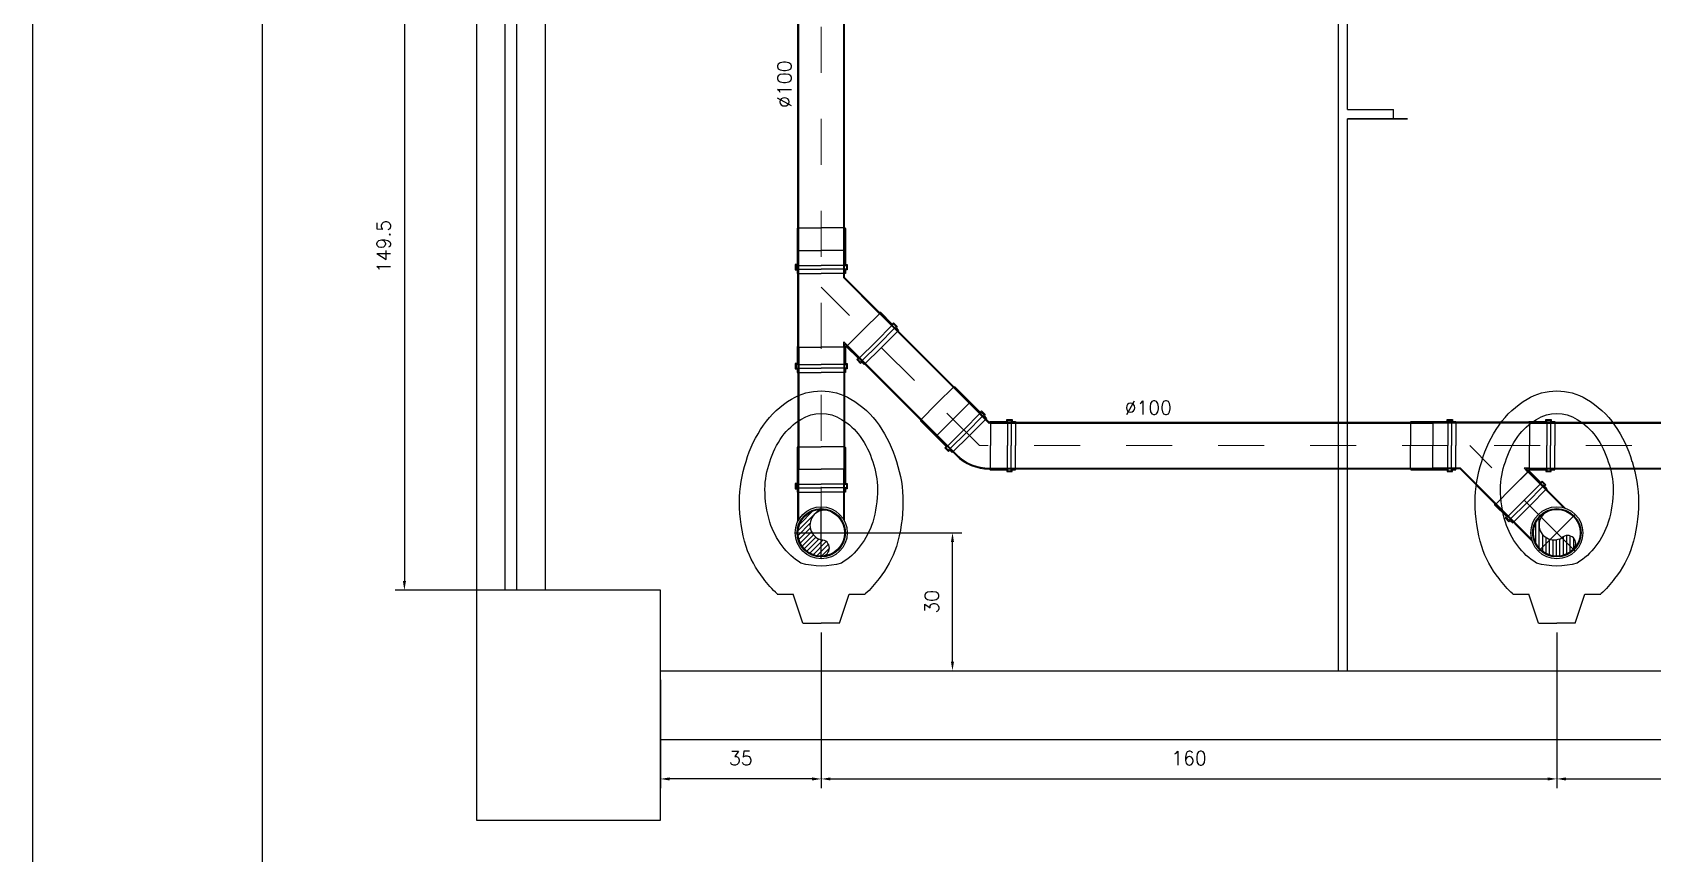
# Model space of a CAD drawing. Header units: millimetres. Extents: x -2485 to 3289, y -257 to 1952.
# Drawn here: x 55.455 to 58.98, y 33.304 to 35.089 of the extents above; entities that cross this region are included whole.
import ezdxf

# ---------------------------------------------------------------- set-up
doc = ezdxf.new("R2010")
doc.units = ezdxf.units.MM
doc.header["$LTSCALE"] = 0.3
doc.linetypes.add('CONTINUO', pattern=[0])
doc.linetypes.add('HID', pattern=[0.37, 0.07, -0.1, 0.03, -0.1, 0.07])
for name, color, linetype in [('PAREDE', 7, 'CONTINUO'), ('PILAR', 2, 'Continuous'), ('SAN', 11, 'Continuous'), ('TEX', 11, 'Continuous'), ('TEXTO', 3, 'Continuous'), ('TUB', 1, 'Continuous')]:
    doc.layers.add(name, color=color, linetype=linetype)
doc.layers.add('PROJETO ESGOTO', color=1, linetype='HID', lineweight=15)
doc.styles.add('ROMANS', font='romans.shx', dxfattribs={"height": 0.03})
doc.dimstyles.new('20', dxfattribs={"dimtxt": 0.03, "dimasz": 0.02, "dimexe": 0.02, "dimexo": 0.02, "dimgap": 0.03, "dimtad": 1, "dimdec": 3, "dimlfac": 100, "dimdsep": 46, "dimtxsty": 'ROMANS', "dimcen": 0.02, "dimclrd": 11, "dimclre": 11, "dimclrt": 3, "dimadec": 0, "dimazin": 0, "dimtfac": 3.333333, "dimtdec": 3, "dimtix": 1, "dimtmove": 2, "dimatfit": 3, "dimfxl": 0, "dimtolj": 1, "dimarcsym": 0})

# ---------------------------------------------------------------- blocks, each defined once
blk = doc.blocks.new('vs')
at = {"layer": 'SAN'}
for p, q in [((0.1669, 0.0608), (0.1669, 0.0956)), ((0.1033, 0.04), (0.1669, 0.0608)), ((0.1033, 0.04), (0.1033, 0)), ((0.1033, -0.04), (0.1033, 0)), ((0.1033, -0.04), (0.1669, -0.0608)), ((0.1669, -0.0956), (0.1669, -0.0608))]:
    blk.add_line(p, q, dxfattribs=at)
for centre, radius, start, end in [((0.3668, -0.1583), 0.336, 90.0033, 106.7766), ((0.3667, -0.102), 0.2798, 71.601, 89.9864), ((0.3376, -0.0421), 0.2164, 108.2402, 129.1699), ((0.3805, -0.0938), 0.2678, 55.0356, 73.8462), ((0.3142, -0.0363), 0.1977, 124.9644, 138.1402), ((0.3733, -0.0455), 0.1653, 107.7554, 128.0493), ((0.3947, -0.1284), 0.2508, 90, 106.6532), ((0.3946, -0.0506), 0.173, 69.9171, 89.9758), ((0.401, -0.0653), 0.185, 54.1651, 73.3468), ((0.4207, -0.0363), 0.1977, 30.64, 55.0356), ((0.3508, -0.0253), 0.1357, 125.8349, 149.1749), ((0.4299, -0.0253), 0.1357, 30.8251, 54.1651), ((0.3797, 0), 0.152, 163.0933, 196.9067), ((0.4772, 0), 0.0821, 327.4372, 32.5628), ((0.482, 0), 0.1264, 0, 30.64), ((0.482, 0), 0.1264, 329.36, 0), ((0.3508, 0.0253), 0.1357, 210.8251, 234.1651), ((0.4299, 0.0253), 0.1357, 305.8349, 329.1749), ((0.4207, 0.0363), 0.1977, 304.9644, 329.36), ((0.3142, 0.0363), 0.1977, 221.8598, 235.0356), ((0.3733, 0.0455), 0.1653, 231.9507, 252.2446), ((0.401, 0.0653), 0.185, 286.6532, 305.8349), ((0.3376, 0.0421), 0.2164, 230.8301, 251.7598), ((0.3947, 0.1284), 0.2508, 253.3468, 270), ((0.3946, 0.0506), 0.173, 270.0242, 290.0829), ((0.3805, 0.0938), 0.2678, 286.1538, 304.9644), ((0.3668, 0.1583), 0.336, 253.2234, 269.9967), ((0.3667, 0.102), 0.2798, 270.0136, 288.399)]:
    blk.add_arc(centre, radius, start, end, dxfattribs=at)
blk = doc.blocks.new('c90c100t')
at = {"layer": 'TUB', "color": 7}
for p, q in [((-0.0097, 0.0118), (-0.0349, 0.0369)), ((-0.0045, 0.0172), (-0.029, 0.0417)), ((0.0019, 0.0214), (-0.0223, 0.0456)), ((0.0098, 0.0241), (-0.0147, 0.0486)), ((0.0199, 0.0246), (-0.006, 0.0504)), ((0.0506, 0.0045), (0.0045, 0.0506)), ((0.0474, 0.0183), (0.0183, 0.0474)), ((-0.0247, -0.0156), (-0.0499, 0.0095)), ((-0.019, -0.0108), (-0.0476, 0.0178)), ((-0.0157, -0.0035), (-0.0442, 0.025)), ((-0.0136, 0.0051), (-0.0399, 0.0314)), ((-0.0332, -0.0177), (-0.0508, -0.0002))]:
    blk.add_line(p, q, dxfattribs=at)
at = {"layer": 'TUB', "color": 1, "linetype": 'Continuous'}
for p, q in [((0, 0.0566), (0, -0.0566)), ((-0.0566, 0), (0.0566, 0))]:
    blk.add_line(p, q, dxfattribs=at)
at = {"layer": 'TUB', "color": 4}
for p, q in [((0.025, 0.0508), (0.1332, 0.0508)), ((0.0283, 0.049), (0.138, 0.049)), ((0.025, -0.0508), (0.1332, -0.0508)), ((0.0283, -0.049), (0.138, -0.049))]:
    blk.add_line(p, q, dxfattribs=at)
at = {"layer": 'TUB', "color": 3}
for p, q in [((0.138, 0.0497), (0.1332, 0.0508)), ((0.138, 0.0497), (0.138, 0.049)), ((0.138, -0.0497), (0.1332, -0.0508)), ((0.138, -0.0497), (0.138, -0.049))]:
    blk.add_line(p, q, dxfattribs=at)
at = {"layer": 'TUB', "color": 3, "linetype": 'Continuous'}
for p in [(0.138, 0.049), (0.138, -0.049)]:
    blk.add_line(p, (0.138, 0), dxfattribs=at)
at = {"layer": 'TUB', "color": 4}
for radius in [0.0566, 0.0526, 0.0508]:
    blk.add_circle((0, 0), radius, dxfattribs=at)
for centre, radius, start, end in [((-0.0331, 0), 0.0177, 180, 0), ((0.0164, -0.008), 0.0327, 344.7642, 165.8659)]:
    blk.add_arc(centre, radius, start, end, dxfattribs=at)
blk = doc.blocks.new('JS100D')
at = {"layer": 'TUB', "color": 3}
for p, q in [((-0.08, 0.049), (-0.0779, 0.0508)), ((0.13, 0.0508), (0.13, 0)), ((0.1676, 0.0508), (0.1676, 0)), ((0.1756, 0.0508), (0.1756, 0)), ((0.185, 0.0526), (0.185, 0)), ((0.13, -0.0508), (0.13, 0)), ((0.1676, -0.0508), (0.1676, 0)), ((0.1756, -0.0508), (0.1756, 0)), ((0.185, -0.0526), (0.185, 0)), ((-0.08, -0.049), (-0.0779, -0.0508)), ((0.1278, -0.056), (0.0919, -0.0919)), ((0.056, -0.1278), (0.0919, -0.0919)), ((0.1544, -0.0826), (0.1185, -0.1185)), ((0.1601, -0.0882), (0.1242, -0.1242)), ((0.168, -0.0936), (0.1308, -0.1308)), ((0.0826, -0.1544), (0.1185, -0.1185)), ((0.0882, -0.1601), (0.1242, -0.1242)), ((0.0936, -0.168), (0.1308, -0.1308))]:
    blk.add_line(p, q, dxfattribs=at)
at = {"layer": 'TUB', "color": 4}
for p, q in [((0, 0.049), (-0.08, 0.049)), ((0, 0.0508), (-0.0779, 0.0508)), ((0.1275, 0.0508), (0, 0.0508)), ((0.1282, 0.049), (0, 0.049)), ((0.1275, 0.0508), (0.1293, 0.0526)), ((0.1282, 0.049), (0.13, 0.0508)), ((0.1293, 0.0526), (0.1658, 0.0526)), ((0.13, 0.0508), (0.1676, 0.0508)), ((0.1658, 0.0566), (0.1774, 0.0566)), ((0.1658, 0.0526), (0.1658, 0.0566)), ((0.1676, 0.0508), (0.1676, 0.0548)), ((0.1676, 0.0548), (0.1756, 0.0548)), ((0.1756, 0.0548), (0.1756, 0.0508)), ((0.1756, 0.0508), (0.185, 0.0508)), ((0.1774, 0.0566), (0.1774, 0.0526)), ((0.1774, 0.0526), (0.185, 0.0526)), ((-0.0203, -0.049), (-0.08, -0.049)), ((-0.021, -0.0508), (-0.0779, -0.0508)), ((-0.021, -0.0508), (0.0542, -0.126)), ((-0.0203, -0.049), (0.056, -0.1253)), ((0.1183, -0.049), (0.1253, -0.056)), ((0.1282, -0.049), (0.1183, -0.049)), ((0.1226, -0.0508), (0.126, -0.0542)), ((0.1275, -0.0508), (0.1226, -0.0508)), ((0.1253, -0.056), (0.1278, -0.056)), ((0.126, -0.0542), (0.1286, -0.0542)), ((0.1275, -0.0508), (0.1293, -0.0526)), ((0.1278, -0.056), (0.1544, -0.0826)), ((0.1282, -0.049), (0.13, -0.0508)), ((0.1286, -0.0542), (0.1544, -0.08)), ((0.1293, -0.0526), (0.1658, -0.0526)), ((0.13, -0.0508), (0.1676, -0.0508)), ((0.1658, -0.0526), (0.1658, -0.0566)), ((0.1658, -0.0566), (0.1774, -0.0566)), ((0.1676, -0.0508), (0.1676, -0.0548)), ((0.1676, -0.0548), (0.1756, -0.0548)), ((0.1756, -0.0548), (0.1756, -0.0508)), ((0.1756, -0.0508), (0.185, -0.0508)), ((0.1774, -0.0566), (0.1774, -0.0526)), ((0.1774, -0.0526), (0.185, -0.0526)), ((0.1544, -0.08), (0.1573, -0.0772)), ((0.1544, -0.0826), (0.1573, -0.0798)), ((0.1573, -0.0772), (0.1655, -0.0854)), ((0.1573, -0.0798), (0.1629, -0.0854)), ((0.1629, -0.0854), (0.1601, -0.0882)), ((0.1601, -0.0882), (0.1667, -0.0949)), ((0.1655, -0.0854), (0.1626, -0.0882)), ((0.1626, -0.0882), (0.168, -0.0936)), ((0.0542, -0.126), (0.0542, -0.1286)), ((0.0542, -0.1286), (0.08, -0.1544)), ((0.056, -0.1253), (0.056, -0.1278)), ((0.056, -0.1278), (0.0826, -0.1544)), ((0.08, -0.1544), (0.0772, -0.1573)), ((0.0772, -0.1573), (0.0854, -0.1655)), ((0.0826, -0.1544), (0.0798, -0.1573)), ((0.0798, -0.1573), (0.0854, -0.1629)), ((0.0854, -0.1629), (0.0882, -0.1601)), ((0.0854, -0.1655), (0.0882, -0.1626)), ((0.0882, -0.1601), (0.0949, -0.1667)), ((0.0882, -0.1626), (0.0936, -0.168))]:
    blk.add_line(p, q, dxfattribs=at)
at = {"layer": 'TUB', "color": 3, "linetype": 'Continuous'}
for p in [(-0.08, 0.049), (-0.08, -0.049)]:
    blk.add_line(p, (-0.08, 0), dxfattribs=at)
blk = doc.blocks.new('l100')
at = {"layer": 'TUB', "color": 4}
for p, q in [((-0.049, 0.0518), (-0.0475, 0.0526)), ((0, 0.0508), (-0.049, 0.0508)), ((-0.0475, 0.0526), (0.0308, 0.0526)), ((0, 0.0508), (0.0326, 0.0508)), ((0.0308, 0.0566), (0.0424, 0.0566)), ((0.0308, 0.0526), (0.0308, 0.0566)), ((0.0326, 0.0548), (0.0406, 0.0548)), ((0.0326, 0.0508), (0.0326, 0.0548)), ((0.0406, 0.0548), (0.0406, 0.0508)), ((0.0406, 0.0508), (0.05, 0.0508)), ((0.0424, 0.0566), (0.0424, 0.0526)), ((0.0424, 0.0526), (0.05, 0.0526)), ((0, -0.0508), (-0.049, -0.0508)), ((-0.049, -0.0518), (-0.0475, -0.0526)), ((-0.0475, -0.0526), (0.0308, -0.0526)), ((0, -0.0508), (0.0326, -0.0508)), ((0.0308, -0.0526), (0.0308, -0.0566)), ((0.0308, -0.0566), (0.0424, -0.0566)), ((0.0326, -0.0508), (0.0326, -0.0548)), ((0.0326, -0.0548), (0.0406, -0.0548)), ((0.0406, -0.0508), (0.05, -0.0508)), ((0.0406, -0.0548), (0.0406, -0.0508)), ((0.0424, -0.0526), (0.05, -0.0526)), ((0.0424, -0.0566), (0.0424, -0.0526))]:
    blk.add_line(p, q, dxfattribs=at)
at = {"layer": 'TUB', "color": 3}
for p, q in [((-0.049, 0.0518), (-0.049, 0)), ((0, 0.0508), (0, 0)), ((0.0326, 0.0508), (0.0326, 0)), ((0.0406, 0.0508), (0.0406, 0)), ((0.05, 0.0526), (0.05, 0)), ((-0.049, -0.0518), (-0.049, 0)), ((0, -0.0508), (0, 0)), ((0.0326, -0.0508), (0.0326, 0)), ((0.0406, -0.0508), (0.0406, 0)), ((0.05, -0.0526), (0.05, 0))]:
    blk.add_line(p, q, dxfattribs=at)
blk = doc.blocks.new('J45E100E')
at = {"layer": 'TUB', "color": 3, "linetype": 'Continuous'}
for q in [(-0.0227, 0.092), (-0.092, 0.0227)]:
    blk.add_line((-0.0573, 0.0573), q, dxfattribs=at)
at = {"layer": 'TUB', "color": 3}
for p, q in [((-0.0222, 0.0924), (-0.0227, 0.092)), ((-0.0222, 0.0924), (-0.018, 0.0898)), ((0.0236, 0.0508), (0.0236, 0)), ((0.0612, 0.0508), (0.0612, 0)), ((0.0692, 0.0508), (0.0692, 0)), ((0.0786, 0.0526), (0.0786, 0)), ((-0.0924, 0.0222), (-0.092, 0.0227)), ((-0.0924, 0.0222), (-0.0898, 0.018)), ((0.0236, -0.0508), (0.0236, 0)), ((0.0612, -0.0508), (0.0612, 0)), ((0.0692, -0.0508), (0.0692, 0)), ((0.0786, -0.0526), (0.0786, 0))]:
    blk.add_line(p, q, dxfattribs=at)
at = {"layer": 'TUB', "color": 4}
for p, q in [((0.0211, 0.0482), (-0.0227, 0.092)), ((0.021, 0.0508), (-0.018, 0.0898)), ((0.0211, 0.0508), (0.0229, 0.0526)), ((0.0211, 0.0482), (0.0236, 0.0508)), ((0.0229, 0.0526), (0.0594, 0.0526)), ((0.0236, 0.0508), (0.0612, 0.0508)), ((0.0594, 0.0526), (0.0594, 0.0566)), ((0.0594, 0.0566), (0.071, 0.0566)), ((0.0612, 0.0508), (0.0612, 0.0548)), ((0.0612, 0.0548), (0.0692, 0.0548)), ((0.0692, 0.0548), (0.0692, 0.0508)), ((0.0692, 0.0508), (0.0786, 0.0508)), ((0.071, 0.0566), (0.071, 0.0526)), ((0.071, 0.0526), (0.0786, 0.0526)), ((-0.0495, -0.0198), (-0.092, 0.0227)), ((-0.0508, -0.021), (-0.0898, 0.018)), ((0.0211, -0.0508), (0.0229, -0.0526)), ((0.0218, -0.049), (0.0236, -0.0508)), ((0.0229, -0.0526), (0.0594, -0.0526)), ((0.0236, -0.0508), (0.0612, -0.0508)), ((0.0594, -0.0526), (0.0594, -0.0566)), ((0.0594, -0.0566), (0.071, -0.0566)), ((0.0612, -0.0508), (0.0612, -0.0548)), ((0.0612, -0.0548), (0.0692, -0.0548)), ((0.0692, -0.0508), (0.0786, -0.0508)), ((0.0692, -0.0548), (0.0692, -0.0508)), ((0.071, -0.0526), (0.0786, -0.0526)), ((0.071, -0.0566), (0.071, -0.0526))]:
    blk.add_line(p, q, dxfattribs=at)
for radius, end in [(0.1016, 270.0307), (0.0998, 270.4575)]:
    blk.add_arc((0.021, 0.0508), radius, 225, end, dxfattribs=at)
blk = doc.blocks.new('*D96')
at = {"layer": 'TEXTO', "color": 11, "lineweight": -2}
for p, q in [((57.1912, 34.0017), (57.4767, 34.0017)), ((57.4567, 33.7217), (57.4567, 33.9817)), ((56.8412, 33.7017), (57.4767, 33.7017))]:
    blk.add_line(p, q, dxfattribs=at)
at = {"layer": 'TEXTO', "color": 11}
for points in [[(57.4533, 33.9817), (57.46, 33.9817), (57.4567, 34.0017)], [(57.4533, 33.7217), (57.46, 33.7217), (57.4567, 33.7017)]]:
    blk.add_solid(points, dxfattribs=at)
at = {"layer": 'TEXTO', "color": 3, "insert": (57.4117, 33.8517), "char_height": 0.03, "attachment_point": 5, "rotation": 90, "style": 'ROMANS'}
blk.add_mtext('\\A1;30', dxfattribs=at)
blk = doc.blocks.new('*D97')
at = {"layer": 'TEXTO', "color": 11, "lineweight": -2}
for p, q in [((57.1712, 33.785), (57.1712, 33.4466)), ((56.8212, 33.6817), (56.8212, 33.4466)), ((57.1512, 33.4666), (56.8412, 33.4666))]:
    blk.add_line(p, q, dxfattribs=at)
at = {"layer": 'TEXTO', "color": 11}
for points in [[(56.8412, 33.4699), (56.8412, 33.4632), (56.8212, 33.4666)], [(57.1512, 33.4699), (57.1512, 33.4632), (57.1712, 33.4666)]]:
    blk.add_solid(points, dxfattribs=at)
at = {"layer": 'TEXTO', "color": 3, "insert": (56.9962, 33.5116), "char_height": 0.03, "attachment_point": 5, "style": 'ROMANS'}
blk.add_mtext('\\A1;35', dxfattribs=at)
blk = doc.blocks.new('*D98')
at = {"layer": 'TEXTO', "color": 11, "lineweight": -2}
for p, q in [((58.7712, 33.785), (58.7712, 33.4466)), ((57.1912, 33.4666), (58.7512, 33.4666))]:
    blk.add_line(p, q, dxfattribs=at)
at = {"layer": 'TEXTO', "color": 11}
for points in [[(57.1912, 33.4699), (57.1912, 33.4632), (57.1712, 33.4666)], [(58.7512, 33.4699), (58.7512, 33.4632), (58.7712, 33.4666)]]:
    blk.add_solid(points, dxfattribs=at)
at = {"layer": 'TEXTO', "color": 3, "insert": (57.9712, 33.5116), "char_height": 0.03, "attachment_point": 5, "style": 'ROMANS'}
blk.add_mtext('\\A1;160', dxfattribs=at)
blk = doc.blocks.new('*D87')
at = {"layer": 'TEXTO', "color": 11, "lineweight": -2}
for p, q in [((59.6912, 33.6817), (59.6912, 33.4466)), ((58.7912, 33.4666), (59.6712, 33.4666))]:
    blk.add_line(p, q, dxfattribs=at)
at = {"layer": 'TEXTO', "color": 11}
for points in [[(58.7912, 33.4699), (58.7912, 33.4632), (58.7712, 33.4666)], [(59.6712, 33.4699), (59.6712, 33.4632), (59.6912, 33.4666)]]:
    blk.add_solid(points, dxfattribs=at)
at = {"layer": 'TEXTO', "color": 3, "insert": (59.2312, 33.5116), "char_height": 0.03, "attachment_point": 5, "style": 'ROMANS'}
blk.add_mtext('\\A1;92', dxfattribs=at)
blk = doc.blocks.new('100')
at = {"layer": 'TEX', "color": 9, "style": 'ROMANS'}
blk.add_text('%%c100', height=0.03, dxfattribs=at).set_placement((0, 0))
blk = doc.blocks.new('*D105')
at = {"layer": 'TEXTO', "color": 11, "lineweight": -2}
for p, q in [((56.7012, 35.3717), (56.2445, 35.3717)), ((56.2645, 35.3517), (56.2645, 33.8967)), ((56.5512, 33.8767), (56.2445, 33.8767))]:
    blk.add_line(p, q, dxfattribs=at)
at = {"layer": 'TEXTO', "color": 11}
for points in [[(56.2612, 35.3517), (56.2679, 35.3517), (56.2645, 35.3717)], [(56.2612, 33.8967), (56.2679, 33.8967), (56.2645, 33.8767)]]:
    blk.add_solid(points, dxfattribs=at)
at = {"layer": 'TEXTO', "color": 3, "insert": (56.2195, 34.6242), "char_height": 0.03, "attachment_point": 5, "rotation": 90, "style": 'ROMANS'}
blk.add_mtext('\\A1;149.5', dxfattribs=at)

msp = doc.modelspace()

# ---------------------------------------------------------------- linework, layer by layer
at = {"color": 4, "linetype": 'Continuous'}
msp.add_line((55.455361, 41.746047), (55.455361, 30.066047), dxfattribs=at)
at = {"color": 12, "linetype": 'Continuous'}
msp.add_line((55.955361, 41.546047), (55.955361, 30.266047), dxfattribs=at)
at = {"layer": 'PAREDE'}
for p, q in [((56.421211, 36.671718), (56.421211, 33.876718)), ((56.483747, 33.876718), (56.483747, 36.671718)), ((56.508676, 36.671718), (56.508676, 33.876718)), ((56.571211, 33.876718), (56.571211, 36.671718)), ((56.821211, 33.701718), (63.196211, 33.701718)), ((58.061211, 33.701718), (63.196211, 33.701718)), ((58.061211, 33.701718), (63.196211, 33.701718)), ((63.439869, 33.551718), (56.821211, 33.551718)), ((63.439869, 33.551718), (58.061211, 33.551718))]:
    msp.add_line(p, q, dxfattribs=at)
at = {"layer": 'PILAR'}
msp.add_lwpolyline([(56.421211, 33.376718), (56.821211, 33.376718), (56.821211, 33.876718), (56.421211, 33.876718)], close=True, dxfattribs=at)
at = {"layer": 'PROJETO ESGOTO', "linetype": 'HID'}
msp.add_line((57.171211, 34.001718), (57.171211, 40.691718), dxfattribs=at)
at = {"layer": 'PROJETO ESGOTO'}
for p, q in [((57.51541, 34.191222), (57.171211, 34.535421)), ((59.334609, 34.191222), (57.51541, 34.191222)), ((58.771211, 34.001718), (58.581707, 34.191222))]:
    msp.add_line(p, q, dxfattribs=at)
at = {"layer": 'SAN', "linetype": 'CONTINUO'}
for p, q in [((58.296211, 33.701718), (58.296211, 35.784893)), ((58.316211, 34.921718), (58.316211, 35.784893)), ((58.296211, 33.701718), (58.296211, 34.901718)), ((58.296211, 33.701718), (58.296211, 34.901718)), ((58.316211, 34.921718), (58.416211, 34.921718)), ((58.316211, 34.921718), (58.416211, 34.921718)), ((58.316211, 34.901718), (58.446211, 34.901718)), ((58.316211, 33.701718), (58.316211, 34.901718)), ((58.316211, 34.821718), (58.316211, 34.901718)), ((58.416211, 34.901718), (58.316211, 34.901718)), ((58.316211, 34.901718), (58.446211, 34.901718)), ((58.316211, 33.701718), (58.316211, 34.901718)), ((58.316211, 34.821718), (58.316211, 34.901718)), ((58.416211, 34.901718), (58.316211, 34.901718)), ((58.416211, 34.901718), (58.416211, 34.921718)), ((58.416211, 34.901718), (58.416211, 34.921718)), ((58.446211, 34.901718), (58.416211, 34.901718)), ((58.446211, 34.901718), (58.416211, 34.901718))]:
    msp.add_line(p, q, dxfattribs=at)
at = {"layer": 'TUB', "color": 4}
for p, q in [((57.120411, 34.615421), (57.120411, 35.731718)), ((57.122211, 34.615421), (57.122211, 35.731718)), ((57.220211, 34.615421), (57.220211, 35.731718)), ((57.222011, 34.615421), (57.222011, 35.731718)), ((57.120411, 34.535421), (57.120411, 34.613288)), ((57.122211, 34.535421), (57.122211, 34.615421)), ((57.220211, 34.555717), (57.220211, 34.615421)), ((57.222011, 34.556463), (57.222011, 34.613288)), ((57.220211, 34.555717), (57.296511, 34.479418)), ((57.222011, 34.556463), (57.297256, 34.481218)), ((57.120411, 34.407966), (57.120411, 34.535421)), ((57.122211, 34.407221), (57.122211, 34.535421)), ((57.296511, 34.479418), (57.299056, 34.479418)), ((57.297256, 34.481218), (57.299802, 34.481218)), ((57.297783, 34.478145), (57.496221, 34.279707)), ((57.299056, 34.479418), (57.325643, 34.45283)), ((57.299056, 34.479418), (57.497407, 34.281067)), ((57.299802, 34.481218), (57.325643, 34.455376)), ((57.325643, 34.455376), (57.328472, 34.458204)), ((57.325643, 34.45283), (57.328472, 34.455659)), ((57.328472, 34.458204), (57.336674, 34.450002)), ((57.328472, 34.455659), (57.334129, 34.450002)), ((57.334129, 34.450002), (57.3313, 34.447174)), ((57.3313, 34.447174), (57.337947, 34.440527)), ((57.336674, 34.450002), (57.333846, 34.447174)), ((57.333846, 34.447174), (57.33922, 34.4418)), ((57.120411, 34.407966), (57.118611, 34.406166)), ((57.118611, 34.406166), (57.118611, 34.369621)), ((57.122211, 34.407221), (57.120411, 34.405421)), ((57.120411, 34.405421), (57.120411, 34.367821)), ((57.120411, 34.405421), (57.120411, 34.139718)), ((57.122211, 34.405421), (57.122211, 34.139718)), ((57.220211, 34.407221), (57.220211, 34.417124)), ((57.220211, 34.417124), (57.227214, 34.410121)), ((57.220211, 34.407221), (57.222011, 34.405421)), ((57.220211, 34.405421), (57.220211, 34.139718)), ((57.222011, 34.407966), (57.222011, 34.412778)), ((57.222011, 34.412778), (57.225414, 34.409376)), ((57.222011, 34.407966), (57.223811, 34.406166)), ((57.222011, 34.405421), (57.222011, 34.367821)), ((57.222011, 34.405421), (57.222011, 34.139718)), ((57.223811, 34.406166), (57.223811, 34.369621)), ((57.225414, 34.409376), (57.225414, 34.40683)), ((57.225414, 34.40683), (57.251256, 34.380988)), ((57.227214, 34.410121), (57.227214, 34.407576)), ((57.227214, 34.407576), (57.253801, 34.380988)), ((57.227214, 34.407576), (57.422183, 34.212607)), ((57.228487, 34.408848), (57.423456, 34.21388)), ((57.118611, 34.369621), (57.114611, 34.369621)), ((57.114611, 34.369621), (57.114611, 34.358021)), ((57.116411, 34.367821), (57.116411, 34.359821)), ((57.120411, 34.367821), (57.116411, 34.367821)), ((57.222011, 34.367821), (57.226011, 34.367821)), ((57.223811, 34.369621), (57.227811, 34.369621)), ((57.226011, 34.367821), (57.226011, 34.359821)), ((57.227811, 34.369621), (57.227811, 34.358021)), ((57.251256, 34.380988), (57.248427, 34.37816)), ((57.248427, 34.37816), (57.25663, 34.369958)), ((57.253801, 34.380988), (57.250973, 34.37816)), ((57.250973, 34.37816), (57.25663, 34.372503)), ((57.25663, 34.372503), (57.259458, 34.375332)), ((57.25663, 34.369958), (57.259458, 34.372786)), ((57.259458, 34.375332), (57.266105, 34.368685)), ((57.259458, 34.372786), (57.264832, 34.367412)), ((57.114611, 34.358021), (57.118611, 34.358021)), ((57.116411, 34.359821), (57.120411, 34.359821)), ((57.118611, 34.358021), (57.118611, 34.350421)), ((57.120411, 34.359821), (57.120411, 34.350421)), ((57.222011, 34.359821), (57.222011, 34.350421)), ((57.226011, 34.359821), (57.222011, 34.359821)), ((57.223811, 34.358021), (57.223811, 34.350421)), ((57.227811, 34.358021), (57.223811, 34.358021)), ((57.539052, 34.242022), (58.501707, 34.242022)), ((57.539052, 34.240222), (58.501707, 34.240222)), ((58.711707, 34.242022), (59.260557, 34.242022)), ((58.711707, 34.240222), (59.260557, 34.240222)), ((57.539052, 34.142222), (58.501707, 34.142222)), ((57.539052, 34.140422), (58.501707, 34.140422)), ((58.711707, 34.142222), (59.260557, 34.142222)), ((58.711707, 34.140422), (59.260557, 34.140422))]:
    msp.add_line(p, q, dxfattribs=at)
at = {"layer": 'TUB', "color": 3}
for p, q in [((57.122211, 34.615421), (57.120411, 34.613288)), ((57.220211, 34.615421), (57.222011, 34.613288)), ((57.299056, 34.479418), (57.263135, 34.443497)), ((57.227214, 34.407576), (57.263135, 34.443497)), ((57.325643, 34.45283), (57.289722, 34.416909)), ((57.3313, 34.447174), (57.295379, 34.411253)), ((57.33922, 34.4418), (57.302026, 34.404606)), ((57.120411, 34.405421), (57.171211, 34.405421)), ((57.222011, 34.405421), (57.171211, 34.405421)), ((57.253801, 34.380988), (57.289722, 34.416909)), ((57.259458, 34.375332), (57.295379, 34.411253)), ((57.264832, 34.367412), (57.302026, 34.404606)), ((57.120411, 34.367821), (57.171211, 34.367821)), ((57.222011, 34.367821), (57.171211, 34.367821)), ((57.118611, 34.350421), (57.171211, 34.350421)), ((57.120411, 34.359821), (57.171211, 34.359821)), ((57.222011, 34.359821), (57.171211, 34.359821)), ((57.223811, 34.350421), (57.171211, 34.350421))]:
    msp.add_line(p, q, dxfattribs=at)
at = {"layer": 'TUB', "color": 3, "linetype": 'Continuous'}
for p in [(57.122211, 34.615421), (57.220211, 34.615421)]:
    msp.add_line(p, (57.171211, 34.615421), dxfattribs=at)

# ---------------------------------------------------------------- block references
at = {"layer": 'PROJETO ESGOTO', "linetype": 'CONTINUO'}
for name, p, rotation in [('l100', (57.171211, 34.615421), 270), ('l100', (57.458104, 34.248528), 315.0000000000184), ('l100', (57.171211, 34.139718), 270), ('c90c100t', (57.171211, 34.001718), 90), ('c90c100t', (58.771211, 34.001718), 135.0000000000184)]:
    msp.add_blockref(name, p, dxfattribs=dict(at, rotation=rotation))
for name, p in [('J45E100E', (57.51541, 34.191222)), ('l100', (58.501707, 34.191222)), ('JS100D', (58.581707, 34.191222))]:
    msp.add_blockref(name, p, dxfattribs=at)
at = {"layer": 'SAN', "linetype": 'CONTINUO', "xscale": -1, "rotation": 270}
for p in [(57.171211, 33.701718), (58.771211, 33.701718)]:
    msp.add_blockref('vs', p, dxfattribs=at)
at = {"layer": 'TEXTO', "rotation": 90}
msp.add_blockref('100', (57.106143, 34.925665), dxfattribs=at)
at = {"layer": 'TEXTO'}
msp.add_blockref('100', (57.831154, 34.258638), dxfattribs=at)

# ---------------------------------------------------------------- dimensions: what is measured, and where the dimension line sits
for base, p1, p2, picture, middle in [((56.264537, 33.876718), (56.721211, 35.371718), (56.571211, 33.876718), '*D105', (56.219537, 34.624218)), ((57.456669, 34.001718), (56.821211, 33.701718), (57.171211, 34.001718), '*D96', (57.411669, 33.851718))]:
    dim = msp.add_linear_dim(base=base, p1=p1, p2=p2, angle=90, dimstyle='20', dxfattribs=at)
    dim.commit()
    dim.dimension.update_dxf_attribs({"geometry": picture, "text_midpoint": middle})
for base, p1, p2, picture, middle in [((56.821211, 33.46658), (57.171211, 33.804972), (56.821211, 33.701718), '*D97', (56.996211, 33.51158)), ((58.771211, 33.46658), (57.171211, 33.46658), (58.771211, 33.804972), '*D98', (57.971211, 33.51158)), ((59.691211, 33.46658), (58.771211, 33.46658), (59.691211, 33.701718), '*D87', (59.231211, 33.51158))]:
    dim = msp.add_linear_dim(base=base, p1=p1, p2=p2, dimstyle='20', dxfattribs=at)
    dim.commit()
    dim.dimension.update_dxf_attribs({"geometry": picture, "text_midpoint": middle})

doc.saveas('drawing.dxf')
